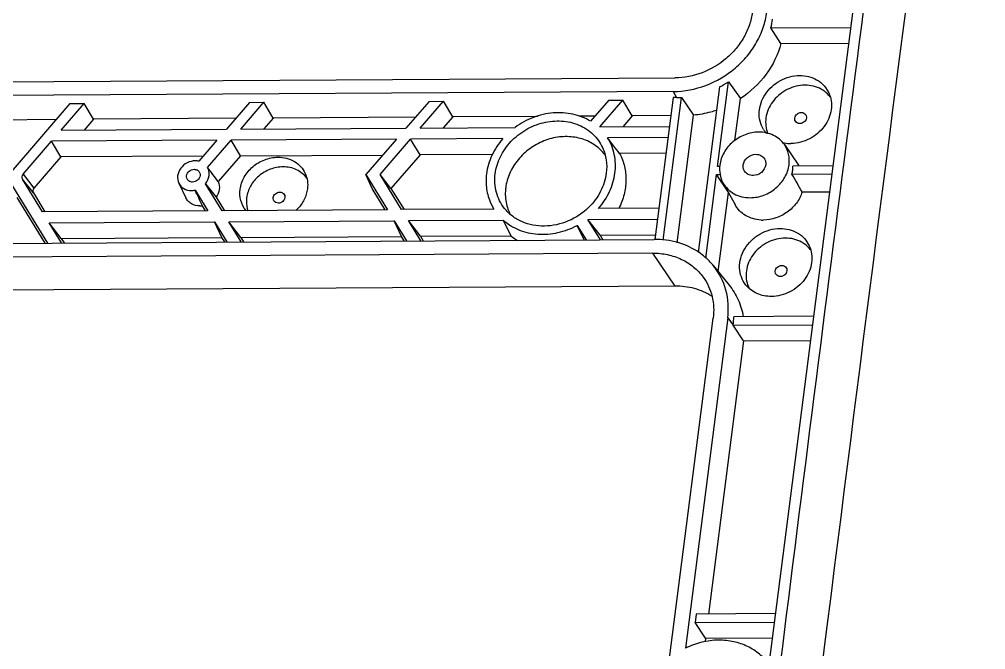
# Model space of a CAD drawing. Extents: x -1094 to 5067, y -562 to 305.
# Drawn here: x 261.9 to 313.4, y -165.1 to -131.4 of the extents above; entities that cross this region are included whole.
import ezdxf

# ---------------------------------------------------------------- set-up
doc = ezdxf.new("R2010")
doc.units = 0
doc.header["$LTSCALE"] = 1.21
doc.header["$MEASUREMENT"] = 0
doc.layers.get('0').update_dxf_attribs({"linetype": 'CONTINUOUS'})

msp = doc.modelspace()

# ---------------------------------------------------------------- linework, layer by layer
at = {"color": 7, "linetype": 'Continuous'}
for p, q in [((308.722, -112.507), (301.888, -165.85)), ((301.989, -131.893), (306.242, -131.867)), ((302.527, -132.728), (301.989, -131.893)), ((302.527, -132.728), (306.134, -132.706)), ((225.125, -134.994), (296.875, -134.559)), ((299.243, -135.046), (298.112, -143.875)), ((299.148, -139.29), (299.728, -134.767)), ((299.728, -134.767), (300.363, -135.666)), ((296.782, -135.291), (225.032, -135.725)), ((296.782, -135.291), (296.954, -135.613)), ((304.907, -135.068), (305.083, -135.358)), ((264.6, -135.929), (261.458, -139.565)), ((264.126, -137.352), (265.361, -135.924)), ((264.6, -135.929), (265.361, -135.924)), ((265.861, -136.76), (265.361, -135.924)), ((274.18, -135.871), (272.946, -137.299)), ((273.706, -137.294), (274.94, -135.866)), ((274.18, -135.871), (274.94, -135.866)), ((275.44, -136.702), (274.94, -135.866)), ((283.759, -135.813), (282.525, -137.241)), ((283.285, -137.236), (284.519, -135.808)), ((283.759, -135.813), (284.519, -135.808)), ((285.019, -136.644), (284.519, -135.808)), ((293.339, -135.755), (292.372, -136.874)), ((292.865, -137.178), (294.099, -135.75)), ((293.339, -135.755), (294.099, -135.75)), ((294.599, -136.586), (294.099, -135.75)), ((296.777, -135.614), (295.808, -143.181)), ((296.251, -143.225), (297.228, -135.604)), ((296.954, -135.613), (296.777, -135.614)), ((297.228, -135.604), (297.856, -136.551)), ((300.076, -137.901), (300.363, -135.666)), ((292.61, -136.598), (291.752, -136.603)), ((294.599, -136.586), (294.094, -137.171)), ((296.654, -136.574), (294.599, -136.586)), ((296.985, -143.355), (297.856, -136.551)), ((258.329, -136.806), (263.872, -136.772)), ((265.861, -136.76), (265.355, -137.345)), ((273.451, -136.714), (265.861, -136.76)), ((275.44, -136.702), (274.935, -137.287)), ((283.03, -136.656), (275.44, -136.702)), ((285.019, -136.644), (284.514, -137.229)), ((289.562, -136.617), (285.019, -136.644)), ((264.126, -137.352), (272.946, -137.299)), ((273.706, -137.294), (282.525, -137.241)), ((283.285, -137.236), (288.343, -137.206)), ((292.865, -137.178), (296.579, -137.156)), ((262.095, -139.703), (263.615, -137.944)), ((272.434, -137.891), (263.615, -137.944)), ((264.115, -138.78), (263.615, -137.944)), ((272.434, -137.891), (271.472, -139.004)), ((271.939, -139.339), (273.194, -137.886)), ((282.014, -137.833), (273.194, -137.886)), ((273.694, -138.722), (273.194, -137.886)), ((282.014, -137.833), (280.381, -139.722)), ((281.141, -139.717), (282.774, -137.828)), ((287.697, -137.798), (282.774, -137.828)), ((283.274, -138.664), (282.774, -137.828)), ((296.504, -137.745), (293.28, -137.764)), ((302.711, -138.122), (303.471, -139.212)), ((283.274, -138.664), (281.725, -140.456)), ((287.154, -138.64), (283.274, -138.664)), ((296.396, -138.584), (293.919, -138.599)), ((264.115, -138.78), (262.679, -140.441)), ((271.705, -138.734), (264.115, -138.78)), ((273.694, -138.722), (272.508, -140.094)), ((273.694, -138.722), (281.285, -138.676)), ((262.095, -139.703), (262.679, -140.441)), ((299.266, -139.289), (299.148, -139.29)), ((303.116, -139.691), (305.241, -139.678)), ((305.296, -139.252), (303.171, -139.265)), ((261.388, -140.109), (263.395, -143.372)), ((262.646, -140.701), (262.062, -139.963)), ((263.133, -141.706), (262.062, -139.963)), ((270.405, -140.178), (270.782, -140.96)), ((272.712, -141.648), (271.827, -140.208)), ((280.381, -139.722), (281.532, -141.594)), ((280.715, -140.462), (280.381, -139.722)), ((281.725, -140.456), (281.141, -139.717)), ((282.292, -141.59), (281.141, -139.717)), ((298.523, -144.172), (299.094, -139.715)), ((299.094, -139.715), (299.285, -139.714)), ((299.704, -140.643), (299.094, -139.715)), ((299.436, -140.156), (300.077, -141.321)), ((262.646, -140.701), (263.263, -141.705)), ((271.274, -140.549), (271.952, -141.652)), ((281.411, -141.595), (280.715, -140.462)), ((281.725, -140.456), (282.422, -141.589)), ((299.18, -144.894), (299.722, -140.67)), ((303.66, -140.646), (305.118, -140.637)), ((263.274, -143.373), (261.782, -140.945)), ((272.401, -140.929), (272.842, -141.647)), ((271.952, -141.652), (263.133, -141.706)), ((271.832, -141.653), (271.666, -141.383)), ((281.532, -141.594), (272.712, -141.648)), ((287.215, -141.56), (282.292, -141.59)), ((287.051, -141.257), (287.215, -141.56)), ((296.022, -141.506), (292.798, -141.526)), ((263.494, -142.292), (272.313, -142.239)), ((272.313, -142.239), (272.974, -143.314)), ((272.706, -143.075), (272.313, -142.239)), ((273.073, -142.234), (281.892, -142.181)), ((273.717, -143.069), (273.073, -142.234)), ((273.734, -143.31), (273.073, -142.234)), ((281.892, -142.181), (282.553, -143.256)), ((282.286, -143.017), (281.892, -142.181)), ((282.652, -142.176), (287.711, -142.145)), ((283.296, -143.011), (282.652, -142.176)), ((283.314, -143.252), (282.652, -142.176)), ((287.711, -142.145), (288.12, -142.982)), ((292.232, -142.118), (295.947, -142.096)), ((292.876, -142.953), (292.232, -142.118)), ((292.893, -143.194), (292.232, -142.118)), ((264.137, -143.127), (263.494, -142.292)), ((264.155, -143.368), (263.494, -142.292)), ((291.66, -142.429), (292.133, -143.198)), ((292.026, -143.199), (291.66, -142.429)), ((224.021, -143.611), (295.771, -143.176)), ((264.137, -143.127), (272.706, -143.075)), ((264.137, -143.127), (264.285, -143.367)), ((272.854, -143.315), (272.706, -143.075)), ((273.717, -143.069), (282.286, -143.017)), ((273.717, -143.069), (273.864, -143.309)), ((282.433, -143.257), (282.286, -143.017)), ((283.296, -143.011), (288.12, -142.982)), ((283.296, -143.011), (283.444, -143.251)), ((292.876, -142.953), (295.839, -142.935)), ((292.876, -142.953), (293.023, -143.193)), ((303.862, -143.225), (304.038, -143.515)), ((295.678, -143.908), (223.928, -144.343)), ((295.678, -143.908), (296.876, -145.666)), ((298.932, -144.586), (299.764, -145.617)), ((296.876, -145.666), (225.126, -146.101)), ((296.588, -165.514), (298.913, -147.369)), ((299.686, -147.364), (297.43, -164.977)), ((299.686, -147.364), (299.983, -147.754)), ((304.268, -147.275), (300.015, -147.301)), ((299.983, -147.754), (304.21, -147.729)), ((300.532, -148.59), (299.983, -147.754)), ((300.532, -148.59), (298.666, -163.159)), ((300.532, -148.59), (304.102, -148.568)), ((298.009, -163.163), (297.951, -163.616)), ((302.236, -163.137), (298.009, -163.163)), ((297.951, -163.616), (302.178, -163.59)), ((298.5, -164.452), (297.951, -163.616)), ((298.5, -164.452), (302.07, -164.43)), ((298.5, -164.452), (298.477, -164.633))]:
    msp.add_line(p, q, dxfattribs=at)
for centre, radius, start, end in [((10278.491, -1418.981), 10052.181, 172.4503272, 172.949562), ((10272.125, -1415.887), 10047.705, 172.5331887, 172.8640772), ((297.871, -130.899), 4.237, 346.4367, 352.6741), ((296.794, -130.227), 5.405, 296.9357, 302.8698), ((303.915, -136.53), 1.562, 53.2491, 60.7647), ((303.993, -136.444), 1.445, 36.114, 37.6987), ((296.924, -130.805), 4.809, 270.3537, 273.6177), ((302.877, -136.51), 1.507, 212.0227, 218.8988), ((302.882, -136.506), 1.513, 218.907, 221.6962), ((303.185, -136.949), 1.471, 199.2556, 203.4189), ((207.706, -203.907), 108.156, 37.1448, 37.70178), ((303.037, -136.196), 1.865, 256.8143, 260.2213), ((303.051, -136.102), 1.96, 260.2686, 270.3833), ((291.311, -140.03), 2.279, 43.1125, 45.3217), ((291.32, -140.022), 2.266, 35.2344, 43.1082), ((301.412, -139.253), 1.759, 345.6027, 352.6663), ((301.498, -139.265), 1.673, 352.674, 359.9778), ((302.235, -140.074), 1.507, 32.6786, 34.8625), ((271.522, -140.386), 1.007, 270.3856, 278.2292), ((275.219, -140.075), 2.115, 312.7021, 315.9146), ((290.104, -140.779), 2.276, 198.0015, 205.8845), ((290.078, -140.791), 2.248, 205.9047, 206.6749), ((301.572, -140.157), 1.99, 266.9235, 270.3502), ((290.035, -140.774), 2.923, 229.0511, 237.5575), ((302.87, -144.688), 1.562, 53.2491, 60.7647), ((302.948, -144.602), 1.445, 36.114, 37.6987), ((302.139, -145.107), 1.47, 199.2586, 208.6796), ((295.963, -147.238), 4.053, 352.6793, 359.1036)]:
    msp.add_arc(centre, radius, start, end, dxfattribs=at)
for centre, major_axis, ratio, start_param, end_param in [((262.275, -139.832), (0.214, 0.13), 0.8668, 1.926343, 3.145462), ((279.417, -151.804), (-11.226, 16.665), 0.054783, -0.829279, -0.763501), ((304.325, -145.433), (-9.518, 17.649), 0.086314, -1.342961, -1.286305), ((279.673, -149.804), (-11.549, 14.346), 0.006894, 0.832482, 0.89826), ((262.859, -140.57), (0.214, 0.13), 0.8668, 1.926343, 3.145462), ((276.399, -151.822), (-7.733, 16.698), 0.006401, -0.898367, -0.832589)]:
    msp.add_ellipse(centre, major_axis=major_axis, ratio=ratio, start_param=start_param, end_param=end_param, dxfattribs=at)
for points, knots in [([(296.782, -135.291), (297.374, -135.287), (298.577, -135.052), (299.892, -134.273), (300.742, -133.416), (301.25, -132.683), (301.609, -131.888), (301.74, -131.328), (301.776, -131.049)], [0, 0, 0, 0, 0.250421, 0.506077, 0.633414, 0.758633, 0.880976, 1, 1, 1, 1]), ([(301.003, -131.054), (300.973, -131.284), (300.864, -131.747), (300.568, -132.404), (300.148, -133.01), (299.446, -133.718), (298.359, -134.362), (297.365, -134.556), (296.875, -134.559)], [0, 0, 0, 0, 0.119024, 0.241367, 0.366586, 0.493923, 0.749579, 1, 1, 1, 1]), ([(302.527, -132.728), (302.373, -133.315), (301.811, -134.454), (300.888, -135.318), (300.363, -135.666)], [0, 0, 0, 0, 0.490424, 1, 1, 1, 1]), ([(301.6, -137.309), (301.516, -137.175), (301.389, -136.874), (301.345, -136.381), (301.447, -135.881), (301.685, -135.411), (302.041, -135.004), (302.628, -134.588), (303.173, -134.439), (303.529, -134.437)], [0, 0, 0, 0, 0.114804, 0.232193, 0.353889, 0.480263, 0.61035, 0.742211, 1, 1, 1, 1]), ([(303.529, -134.437), (303.688, -134.436), (304.003, -134.471), (304.299, -134.586), (304.433, -134.661)], [0, 0, 0, 0, 0.508964, 1, 1, 1, 1]), ([(303.803, -134.95), (303.49, -134.952), (302.854, -135.11), (302.099, -135.705), (301.742, -136.42), (301.695, -137.015), (301.75, -137.301), (301.797, -137.434)], [0, 0, 0, 0, 0.256338, 0.516218, 0.765206, 0.884329, 1, 1, 1, 1]), ([(304.678, -135.167), (304.548, -135.094), (304.262, -134.983), (303.957, -134.949), (303.803, -134.95)], [0, 0, 0, 0, 0.491036, 1, 1, 1, 1]), ([(304.433, -134.661), (304.479, -134.687), (304.657, -134.798), (304.812, -134.944), (304.907, -135.068)], [0, 0, 0, 0, 0.253607, 1, 1, 1, 1]), ([(305.083, -135.357), (305.147, -135.495), (305.233, -135.794), (305.23, -136.268), (305.096, -136.738), (304.844, -137.173), (304.489, -137.547), (303.919, -137.926), (303.402, -138.06), (303.064, -138.062)], [0, 0, 0, 0, 0.115015, 0.233103, 0.355535, 0.482266, 0.612206, 0.743491, 1, 1, 1, 1]), ([(292.372, -136.874), (292.084, -136.699), (291.43, -136.443), (290.366, -136.382), (289.295, -136.63), (288.642, -136.986), (288.343, -137.206)], [0, 0, 0, 0, 0.236553, 0.483628, 0.739652, 1, 1, 1, 1]), ([(299.084, -136.293), (298.984, -136.327), (298.583, -136.449), (298.168, -136.524), (297.856, -136.551)], [0, 0, 0, 0, 0.252404, 1, 1, 1, 1]), ([(303.267, -136.705), (303.277, -136.626), (303.368, -136.472), (303.534, -136.409), (303.616, -136.409)], [0, 0, 0, 0, 0.492377, 1, 1, 1, 1]), ([(303.616, -136.409), (303.664, -136.408), (303.758, -136.428), (303.831, -136.494), (303.854, -136.532)], [0, 0, 0, 0, 0.514479, 1, 1, 1, 1]), ([(303.854, -136.532), (303.877, -136.569), (303.895, -136.628), (303.892, -136.687), (303.89, -136.701)], [0, 0, 0, 0, 0.743028, 1, 1, 1, 1]), ([(287.283, -139.68), (287.323, -139.366), (287.519, -138.737), (288.093, -137.921), (288.89, -137.29), (289.83, -136.907), (290.817, -136.812), (291.752, -137.021), (292.533, -137.52), (292.889, -138.016), (293.012, -138.282)], [0, 0, 0, 0, 0.123828, 0.252891, 0.384969, 0.516709, 0.644889, 0.767589, 0.885087, 1, 1, 1, 1]), ([(303.302, -136.875), (303.279, -136.838), (303.262, -136.778), (303.265, -136.72), (303.267, -136.705)], [0, 0, 0, 0, 0.743028, 1, 1, 1, 1]), ([(303.541, -136.998), (303.493, -136.998), (303.399, -136.978), (303.326, -136.913), (303.302, -136.875)], [0, 0, 0, 0, 0.514479, 1, 1, 1, 1]), ([(303.89, -136.701), (303.88, -136.781), (303.788, -136.935), (303.623, -136.997), (303.541, -136.998)], [0, 0, 0, 0, 0.492377, 1, 1, 1, 1]), ([(301.338, -137.455), (301.092, -137.456), (300.593, -137.554), (300.047, -137.877), (299.694, -138.233), (299.417, -138.632), (299.295, -138.981), (299.265, -139.215)], [0, 0, 0, 0, 0.250715, 0.506646, 0.63413, 0.759474, 1, 1, 1, 1]), ([(302.711, -138.122), (302.639, -138.017), (302.463, -137.825), (302.017, -137.537), (301.608, -137.453), (301.338, -137.455)], [0, 0, 0, 0, 0.241736, 0.488004, 1, 1, 1, 1]), ([(287.697, -137.798), (287.461, -138.067), (287.068, -138.659), (286.864, -139.342), (286.82, -139.683)], [0, 0, 0, 0, 0.509962, 1, 1, 1, 1]), ([(292.913, -138.41), (292.732, -138.231), (292.299, -137.927), (291.529, -137.69), (290.696, -137.679), (289.867, -137.892), (289.108, -138.311), (288.48, -138.902), (288.033, -139.617), (287.879, -140.152), (287.845, -140.419)], [0, 0, 0, 0, 0.115786, 0.235875, 0.360911, 0.489941, 0.620834, 0.750948, 0.877834, 1, 1, 1, 1]), ([(292.798, -141.526), (293.034, -141.257), (293.427, -140.664), (293.727, -139.663), (293.697, -138.653), (293.45, -138.035), (293.28, -137.764)], [0, 0, 0, 0, 0.264723, 0.519057, 0.762838, 1, 1, 1, 1]), ([(302.963, -139.193), (302.987, -139.005), (302.972, -138.623), (302.817, -138.273), (302.711, -138.122)], [0, 0, 0, 0, 0.507002, 1, 1, 1, 1]), ([(293.012, -138.282), (293.108, -138.49), (293.241, -138.941), (293.242, -139.411), (293.212, -139.644)], [0, 0, 0, 0, 0.493502, 1, 1, 1, 1]), ([(293.919, -138.599), (294.035, -138.813), (294.213, -139.279), (294.292, -140.029), (294.186, -140.796), (293.998, -141.286), (293.878, -141.521)], [0, 0, 0, 0, 0.240814, 0.486272, 0.739001, 1, 1, 1, 1]), ([(300.515, -139.208), (300.535, -139.055), (300.71, -138.759), (301.028, -138.639), (301.187, -138.638)], [0, 0, 0, 0, 0.492377, 1, 1, 1, 1]), ([(301.187, -138.638), (301.278, -138.637), (301.46, -138.675), (301.599, -138.801), (301.645, -138.874)], [0, 0, 0, 0, 0.514479, 1, 1, 1, 1]), ([(271.283, -138.985), (271.134, -138.985), (270.832, -139.064), (270.484, -139.358), (270.306, -139.766), (270.347, -140.058), (270.405, -140.178)], [0, 0, 0, 0, 0.258325, 0.519525, 0.768094, 1, 1, 1, 1]), ([(273.676, -140.504), (273.705, -140.277), (273.824, -139.937), (274.093, -139.55), (274.436, -139.204), (274.966, -138.89), (275.451, -138.796), (275.69, -138.794)], [0, 0, 0, 0, 0.240526, 0.36587, 0.493354, 0.749285, 1, 1, 1, 1]), ([(275.69, -138.794), (275.846, -138.793), (276.154, -138.829), (276.577, -139.002), (276.925, -139.281), (277.087, -139.527), (277.148, -139.657)], [0, 0, 0, 0, 0.261807, 0.514007, 0.75862, 1, 1, 1, 1]), ([(301.645, -138.874), (301.674, -138.922), (301.717, -139.029), (301.72, -139.144), (301.713, -139.2)], [0, 0, 0, 0, 0.493409, 1, 1, 1, 1]), ([(270.822, -139.78), (270.834, -139.688), (270.939, -139.511), (271.13, -139.438), (271.225, -139.438)], [0, 0, 0, 0, 0.492377, 1, 1, 1, 1]), ([(271.225, -139.438), (271.28, -139.437), (271.389, -139.46), (271.473, -139.536), (271.5, -139.58)], [0, 0, 0, 0, 0.514479, 1, 1, 1, 1]), ([(271.5, -139.58), (271.526, -139.622), (271.546, -139.691), (271.543, -139.758), (271.541, -139.775)], [0, 0, 0, 0, 0.743028, 1, 1, 1, 1]), ([(271.827, -140.208), (271.928, -140.085), (272.033, -139.858), (272.026, -139.546), (271.975, -139.403), (271.939, -139.339)], [0, 0, 0, 0, 0.515708, 0.761158, 1, 1, 1, 1]), ([(275.965, -139.308), (275.734, -139.309), (275.266, -139.401), (274.754, -139.704), (274.423, -140.037), (274.164, -140.411), (274.049, -140.739), (274.021, -140.958)], [0, 0, 0, 0, 0.250727, 0.506643, 0.634114, 0.759462, 1, 1, 1, 1]), ([(277.236, -139.91), (277.098, -139.721), (276.704, -139.402), (276.212, -139.306), (275.965, -139.308)], [0, 0, 0, 0, 0.486041, 1, 1, 1, 1]), ([(277.148, -139.657), (277.206, -139.783), (277.286, -140.057), (277.287, -140.342), (277.269, -140.483)], [0, 0, 0, 0, 0.493488, 1, 1, 1, 1]), ([(286.82, -139.683), (286.786, -139.952), (286.787, -140.495), (286.94, -141.017), (287.051, -141.257)], [0, 0, 0, 0, 0.50649, 1, 1, 1, 1]), ([(287.785, -141.529), (287.583, -141.279), (287.278, -140.678), (287.241, -140.008), (287.283, -139.68)], [0, 0, 0, 0, 0.493111, 1, 1, 1, 1]), ([(293.212, -139.644), (293.169, -139.98), (292.951, -140.654), (292.527, -141.217), (292.274, -141.464)], [0, 0, 0, 0, 0.489188, 1, 1, 1, 1]), ([(299.265, -139.215), (299.245, -139.378), (299.25, -139.706), (299.359, -140.017), (299.436, -140.156)], [0, 0, 0, 0, 0.506839, 1, 1, 1, 1]), ([(300.583, -139.534), (300.554, -139.487), (300.511, -139.379), (300.508, -139.264), (300.515, -139.208)], [0, 0, 0, 0, 0.493409, 1, 1, 1, 1]), ([(301.042, -139.771), (300.95, -139.771), (300.768, -139.733), (300.629, -139.607), (300.583, -139.534)], [0, 0, 0, 0, 0.514479, 1, 1, 1, 1]), ([(300.89, -140.953), (301.136, -140.952), (301.635, -140.854), (302.181, -140.531), (302.534, -140.175), (302.811, -139.777), (302.933, -139.427), (302.963, -139.193)], [0, 0, 0, 0, 0.250715, 0.506646, 0.63413, 0.759474, 1, 1, 1, 1]), ([(301.713, -139.2), (301.693, -139.353), (301.518, -139.649), (301.2, -139.77), (301.042, -139.771)], [0, 0, 0, 0, 0.492377, 1, 1, 1, 1]), ([(270.405, -140.178), (270.462, -140.297), (270.661, -140.508), (270.94, -140.572), (271.08, -140.571)], [0, 0, 0, 0, 0.485333, 1, 1, 1, 1]), ([(270.863, -139.975), (270.837, -139.933), (270.817, -139.864), (270.82, -139.797), (270.822, -139.78)], [0, 0, 0, 0, 0.743028, 1, 1, 1, 1]), ([(271.138, -140.118), (271.083, -140.118), (270.974, -140.095), (270.89, -140.019), (270.863, -139.975)], [0, 0, 0, 0, 0.514479, 1, 1, 1, 1]), ([(271.541, -139.775), (271.529, -139.867), (271.424, -140.045), (271.233, -140.117), (271.138, -140.118)], [0, 0, 0, 0, 0.492377, 1, 1, 1, 1]), ([(272.508, -140.094), (272.565, -140.222), (272.605, -140.527), (272.487, -140.806), (272.401, -140.929)], [0, 0, 0, 0, 0.483461, 1, 1, 1, 1]), ([(299.436, -140.156), (299.503, -140.279), (299.676, -140.507), (300.024, -140.763), (300.44, -140.921), (300.739, -140.954), (300.89, -140.953)], [0, 0, 0, 0, 0.241091, 0.486033, 0.738494, 1, 1, 1, 1]), ([(273.98, -141.625), (273.858, -141.473), (273.673, -141.109), (273.651, -140.703), (273.676, -140.504)], [0, 0, 0, 0, 0.493101, 1, 1, 1, 1]), ([(275.443, -140.949), (275.453, -140.87), (275.544, -140.716), (275.71, -140.653), (275.792, -140.653)], [0, 0, 0, 0, 0.492377, 1, 1, 1, 1]), ([(275.792, -140.653), (275.84, -140.653), (275.934, -140.673), (276.007, -140.738), (276.03, -140.776)], [0, 0, 0, 0, 0.514479, 1, 1, 1, 1]), ([(277.269, -140.483), (277.244, -140.677), (277.12, -141.068), (276.881, -141.4), (276.739, -141.547)], [0, 0, 0, 0, 0.489483, 1, 1, 1, 1]), ([(287.845, -140.419), (287.833, -140.509), (287.806, -140.866), (287.857, -141.229), (287.939, -141.483)], [0, 0, 0, 0, 0.254967, 1, 1, 1, 1]), ([(303.66, -140.646), (303.592, -140.857), (303.378, -141.264), (302.884, -141.747), (302.267, -142.066), (301.809, -142.145), (301.584, -142.147)], [0, 0, 0, 0, 0.24431, 0.496876, 0.751174, 1, 1, 1, 1]), ([(271.528, -141.393), (271.374, -141.394), (271.138, -141.338), (270.899, -141.149), (270.814, -141.025), (270.782, -140.96)], [0, 0, 0, 0, 0.511885, 0.75761, 1, 1, 1, 1]), ([(274.021, -140.958), (274.014, -141.017), (273.997, -141.249), (274.035, -141.485), (274.094, -141.647)], [0, 0, 0, 0, 0.25513, 1, 1, 1, 1]), ([(275.478, -141.119), (275.455, -141.082), (275.438, -141.023), (275.441, -140.964), (275.443, -140.949)], [0, 0, 0, 0, 0.743028, 1, 1, 1, 1]), ([(275.717, -141.242), (275.669, -141.242), (275.575, -141.223), (275.502, -141.157), (275.478, -141.119)], [0, 0, 0, 0, 0.514479, 1, 1, 1, 1]), ([(276.066, -140.946), (276.056, -141.025), (275.965, -141.179), (275.799, -141.242), (275.717, -141.242)], [0, 0, 0, 0, 0.492377, 1, 1, 1, 1]), ([(276.03, -140.776), (276.053, -140.813), (276.071, -140.872), (276.068, -140.931), (276.066, -140.946)], [0, 0, 0, 0, 0.743028, 1, 1, 1, 1]), ([(292.274, -141.464), (291.961, -141.771), (291.217, -142.267), (289.941, -142.552), (288.886, -142.359), (288.19, -141.953), (287.906, -141.679), (287.785, -141.529)], [0, 0, 0, 0, 0.263023, 0.521316, 0.766369, 0.884363, 1, 1, 1, 1]), ([(301.465, -142.144), (301.319, -142.136), (301.032, -142.089), (300.638, -141.919), (300.308, -141.662), (300.142, -141.439), (300.077, -141.321)], [0, 0, 0, 0, 0.260676, 0.512743, 0.758082, 1, 1, 1, 1]), ([(287.711, -142.145), (287.957, -142.365), (288.544, -142.723), (289.566, -142.949), (290.646, -142.862), (291.336, -142.603), (291.66, -142.429)], [0, 0, 0, 0, 0.235547, 0.481025, 0.736928, 1, 1, 1, 1]), ([(300.66, -145.613), (300.556, -145.485), (300.389, -145.188), (300.295, -144.682), (300.363, -144.155), (300.583, -143.653), (300.937, -143.213), (301.395, -142.87), (301.922, -142.649), (302.298, -142.595), (302.484, -142.594)], [0, 0, 0, 0, 0.114721, 0.231304, 0.352018, 0.47768, 0.607517, 0.739553, 0.871209, 1, 1, 1, 1]), ([(302.484, -142.594), (302.643, -142.593), (302.958, -142.628), (303.254, -142.743), (303.388, -142.818)], [0, 0, 0, 0, 0.508964, 1, 1, 1, 1]), ([(298.161, -143.875), (297.822, -143.643), (297.045, -143.283), (296.2, -143.174), (295.771, -143.176)], [0, 0, 0, 0, 0.489663, 1, 1, 1, 1]), ([(302.758, -143.108), (302.445, -143.11), (301.809, -143.268), (301.054, -143.863), (300.697, -144.577), (300.65, -145.172), (300.705, -145.458), (300.752, -145.592)], [0, 0, 0, 0, 0.256338, 0.516218, 0.765206, 0.884329, 1, 1, 1, 1]), ([(303.633, -143.325), (303.503, -143.252), (303.217, -143.141), (302.912, -143.107), (302.758, -143.108)], [0, 0, 0, 0, 0.491036, 1, 1, 1, 1]), ([(303.388, -142.818), (303.434, -142.844), (303.612, -142.955), (303.767, -143.102), (303.862, -143.225)], [0, 0, 0, 0, 0.253607, 1, 1, 1, 1]), ([(304.038, -143.515), (304.102, -143.652), (304.188, -143.952), (304.185, -144.425), (304.051, -144.895), (303.799, -145.331), (303.444, -145.704), (302.874, -146.083), (302.357, -146.218), (302.019, -146.22)], [0, 0, 0, 0, 0.115015, 0.233103, 0.355535, 0.482266, 0.612206, 0.743491, 1, 1, 1, 1]), ([(295.678, -143.908), (295.948, -143.906), (296.481, -143.958), (297.233, -144.21), (297.887, -144.621), (298.236, -144.992), (298.383, -145.194)], [0, 0, 0, 0, 0.260822, 0.513531, 0.759087, 1, 1, 1, 1]), ([(298.932, -144.586), (298.877, -144.518), (298.647, -144.254), (298.378, -144.024), (298.161, -143.875)], [0, 0, 0, 0, 0.248712, 1, 1, 1, 1]), ([(299.686, -147.364), (299.749, -146.871), (299.694, -145.864), (299.235, -144.962), (298.932, -144.586)], [0, 0, 0, 0, 0.506876, 1, 1, 1, 1]), ([(302.222, -144.863), (302.232, -144.783), (302.323, -144.629), (302.489, -144.567), (302.571, -144.566)], [0, 0, 0, 0, 0.492377, 1, 1, 1, 1]), ([(302.845, -144.859), (302.835, -144.938), (302.743, -145.092), (302.578, -145.155), (302.496, -145.155)], [0, 0, 0, 0, 0.492377, 1, 1, 1, 1]), ([(302.571, -144.566), (302.619, -144.566), (302.713, -144.586), (302.786, -144.651), (302.809, -144.689)], [0, 0, 0, 0, 0.514479, 1, 1, 1, 1]), ([(302.809, -144.689), (302.832, -144.726), (302.849, -144.786), (302.847, -144.844), (302.845, -144.859)], [0, 0, 0, 0, 0.743028, 1, 1, 1, 1]), ([(298.383, -145.194), (298.602, -145.498), (298.928, -146.208), (298.962, -146.987), (298.913, -147.369)], [0, 0, 0, 0, 0.49303, 1, 1, 1, 1]), ([(302.257, -145.032), (302.234, -144.995), (302.217, -144.936), (302.22, -144.878), (302.222, -144.863)], [0, 0, 0, 0, 0.743028, 1, 1, 1, 1]), ([(302.496, -145.155), (302.448, -145.156), (302.354, -145.136), (302.281, -145.07), (302.257, -145.032)], [0, 0, 0, 0, 0.514479, 1, 1, 1, 1]), ([(298.847, -146.211), (298.562, -146.03), (297.921, -145.749), (297.228, -145.664), (296.876, -145.666)], [0, 0, 0, 0, 0.490119, 1, 1, 1, 1]), ([(299.764, -145.617), (299.957, -145.856), (300.285, -146.389), (300.467, -146.988), (300.52, -147.294)], [0, 0, 0, 0, 0.497924, 1, 1, 1, 1]), ([(302.019, -146.22), (301.758, -146.221), (301.24, -146.125), (300.815, -145.806), (300.66, -145.613)], [0, 0, 0, 0, 0.513602, 1, 1, 1, 1]), ([(299.207, -164.552), (298.904, -164.554), (298.29, -164.631), (297.708, -164.841), (297.43, -164.977)], [0, 0, 0, 0, 0.494732, 1, 1, 1, 1]), ([(301.888, -165.85), (301.746, -165.647), (301.402, -165.273), (300.755, -164.857), (300.008, -164.603), (299.476, -164.551), (299.207, -164.552)], [0, 0, 0, 0, 0.240915, 0.4864, 0.739087, 1, 1, 1, 1])]:
    msp.add_open_spline(points, degree=3, knots=knots, dxfattribs=at)
for points in [[(305.137, -135.561), (305.055, -135.454), (304.957, -135.359), (304.849, -135.279)], [(271.472, -139.004), (271.41, -138.991), (271.346, -138.984), (271.283, -138.985)], [(271.08, -140.571), (271.145, -140.57), (271.21, -140.563), (271.274, -140.549)], [(304.092, -143.718), (304.009, -143.612), (303.912, -143.516), (303.804, -143.436)]]:
    msp.add_open_spline(points, degree=3, dxfattribs=at)

doc.saveas('drawing.dxf')
